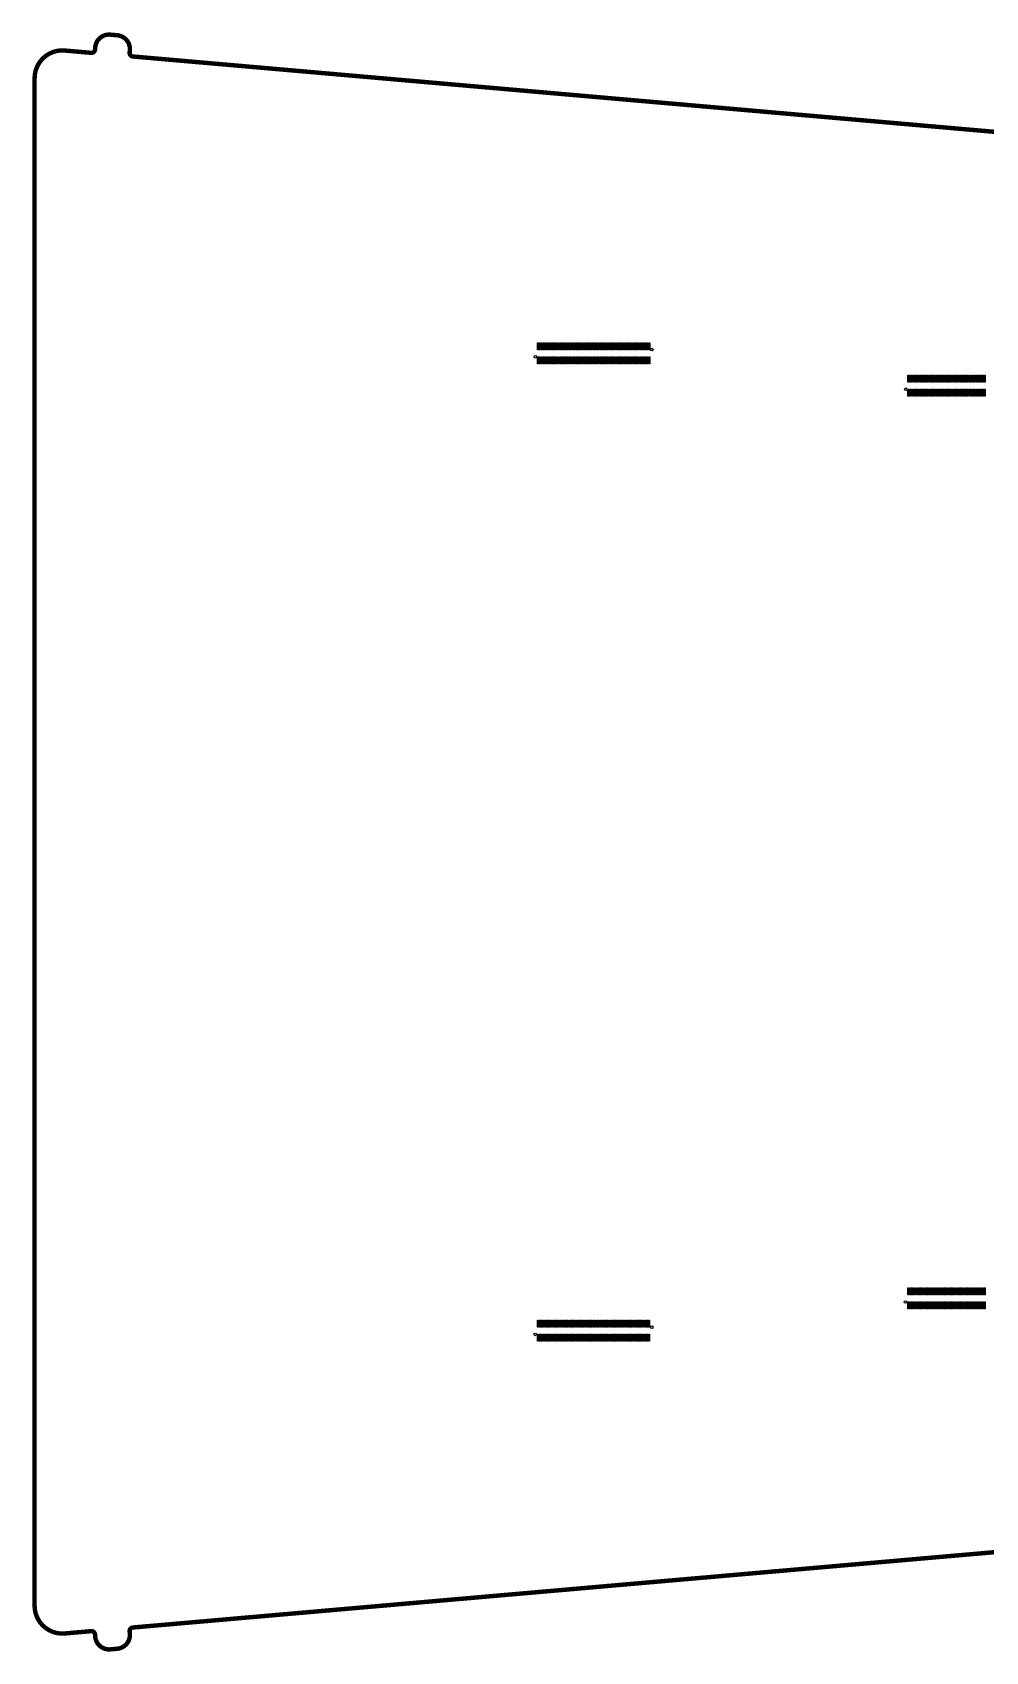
# Model space of a CAD drawing. Extents: x 120 to 1216, y -10 to 457.
# Drawn here: x 119.8 to 394, y -9.6 to 456.6 of the extents above; entities that cross this region are included whole.
import ezdxf

# ---------------------------------------------------------------- set-up
doc = ezdxf.new("R2010")
doc.units = 0
doc.header["$MEASUREMENT"] = 0
doc.layers.get('0').update_dxf_attribs({"linetype": 'CONTINUOUS'})
doc.layers.add('BG_OUTLINE50', color=1, linetype='CONTINUOUS')
doc.layers.add('PIN_TOP', color=5, linetype='CONTINUOUS')

# ---------------------------------------------------------------- blocks, each defined once
blk = doc.blocks.new('OUTLINE')
at = {"layer": 'BG_OUTLINE50', "const_width": 1.27}
for points in [[(136.7033, 450.6994, 0.414198), (137.7866, 451.6084)], [(137.8476, 452.3052, -0.414198), (142.181, 455.9414)], [(144.1734, 455.7671, -0.414198), (147.8095, 451.4337)], [(120.407, 443.3946, -0.44), (129.1043, 451.3642)], [(147.7486, 450.7368, 0.414198), (148.6576, 449.6535)], [(129.1043, -4.3627, -0.44), (120.407, 3.6069)], [(137.7866, -4.6069, 0.414198), (136.7033, -3.6979)], [(147.8095, -4.4322, -0.414198), (144.1734, -8.7656)], [(148.6576, -2.652, 0.414198), (147.7486, -3.7353)], [(142.181, -8.9399, -0.414198), (137.8476, -5.3037)]]:
    blk.add_lwpolyline(points, format="xyb", dxfattribs=at)
for points in [[(137.7866, 451.6084), (137.8476, 452.3052)], [(142.181, 455.9414), (144.1734, 455.7671)], [(129.1043, 451.3642), (136.7033, 450.6994)], [(147.8095, 451.4337), (147.7486, 450.7368)], [(148.6576, 449.6535), (482.7033, 420.4283)], [(120.407, 3.6069), (120.407, 443.3946)], [(482.7033, 26.5732), (148.6576, -2.652)], [(136.7033, -3.6979), (129.1043, -4.3627)], [(137.8476, -5.3037), (137.7866, -4.6069)], [(147.7486, -3.7353), (147.8095, -4.4322)], [(144.1734, -8.7656), (142.181, -8.9399)]]:
    blk.add_lwpolyline(points, dxfattribs=at)
blk = doc.blocks.new('CONNECTORS')
at = {"layer": 'PIN_TOP'}
for points in [[(265.3822, 367.2212), (265.3822, 365.1912), (265.1322, 365.1912), (265.1322, 367.2212)], [(265.8822, 367.2212), (265.8822, 365.1912), (265.6322, 365.1912), (265.6322, 367.2212)], [(266.3822, 367.2212), (266.3822, 365.1912), (266.1322, 365.1912), (266.1322, 367.2212)], [(266.8822, 367.2212), (266.8822, 365.1912), (266.6322, 365.1912), (266.6322, 367.2212)], [(267.3822, 367.2212), (267.3822, 365.1912), (267.1322, 365.1912), (267.1322, 367.2212)], [(267.8822, 367.2212), (267.8822, 365.1912), (267.6322, 365.1912), (267.6322, 367.2212)], [(268.3822, 367.2212), (268.3822, 365.1912), (268.1322, 365.1912), (268.1322, 367.2212)], [(268.8822, 367.2212), (268.8822, 365.1912), (268.6322, 365.1912), (268.6322, 367.2212)], [(269.3822, 367.2212), (269.3822, 365.1912), (269.1322, 365.1912), (269.1322, 367.2212)], [(269.8822, 367.2212), (269.8822, 365.1912), (269.6322, 365.1912), (269.6322, 367.2212)], [(270.3822, 367.2212), (270.3822, 365.1912), (270.1322, 365.1912), (270.1322, 367.2212)], [(270.8822, 367.2212), (270.8822, 365.1912), (270.6322, 365.1912), (270.6322, 367.2212)], [(271.3822, 367.2212), (271.3822, 365.1912), (271.1322, 365.1912), (271.1322, 367.2212)], [(271.8822, 367.2212), (271.8822, 365.1912), (271.6322, 365.1912), (271.6322, 367.2212)], [(272.3822, 367.2212), (272.3822, 365.1912), (272.1322, 365.1912), (272.1322, 367.2212)], [(272.8822, 367.2212), (272.8822, 365.1912), (272.6322, 365.1912), (272.6322, 367.2212)], [(273.3822, 367.2212), (273.3822, 365.1912), (273.1322, 365.1912), (273.1322, 367.2212)], [(273.8822, 367.2212), (273.8822, 365.1912), (273.6322, 365.1912), (273.6322, 367.2212)], [(274.3822, 367.2212), (274.3822, 365.1912), (274.1322, 365.1912), (274.1322, 367.2212)], [(274.8822, 367.2212), (274.8822, 365.1912), (274.6322, 365.1912), (274.6322, 367.2212)], [(275.3822, 367.2212), (275.3822, 365.1912), (275.1322, 365.1912), (275.1322, 367.2212)], [(275.8822, 367.2212), (275.8822, 365.1912), (275.6322, 365.1912), (275.6322, 367.2212)], [(276.3822, 367.2212), (276.3822, 365.1912), (276.1322, 365.1912), (276.1322, 367.2212)], [(276.8822, 367.2212), (276.8822, 365.1912), (276.6322, 365.1912), (276.6322, 367.2212)], [(277.3822, 367.2212), (277.3822, 365.1912), (277.1322, 365.1912), (277.1322, 367.2212)], [(277.8822, 367.2212), (277.8822, 365.1912), (277.6322, 365.1912), (277.6322, 367.2212)], [(278.3822, 367.2212), (278.3822, 365.1912), (278.1322, 365.1912), (278.1322, 367.2212)], [(278.8822, 367.2212), (278.8822, 365.1912), (278.6322, 365.1912), (278.6322, 367.2212)], [(279.3822, 367.2212), (279.3822, 365.1912), (279.1322, 365.1912), (279.1322, 367.2212)], [(279.8822, 367.2212), (279.8822, 365.1912), (279.6322, 365.1912), (279.6322, 367.2212)], [(280.3822, 367.2212), (280.3822, 365.1912), (280.1322, 365.1912), (280.1322, 367.2212)], [(280.8822, 367.2212), (280.8822, 365.1912), (280.6322, 365.1912), (280.6322, 367.2212)], [(281.3822, 367.2212), (281.3822, 365.1912), (281.1322, 365.1912), (281.1322, 367.2212)], [(281.8822, 367.2212), (281.8822, 365.1912), (281.6322, 365.1912), (281.6322, 367.2212)], [(282.3822, 367.2212), (282.3822, 365.1912), (282.1322, 365.1912), (282.1322, 367.2212)], [(282.8822, 367.2212), (282.8822, 365.1912), (282.6322, 365.1912), (282.6322, 367.2212)], [(283.3822, 367.2212), (283.3822, 365.1912), (283.1322, 365.1912), (283.1322, 367.2212)], [(283.8822, 367.2212), (283.8822, 365.1912), (283.6322, 365.1912), (283.6322, 367.2212)], [(284.3822, 367.2212), (284.3822, 365.1912), (284.1322, 365.1912), (284.1322, 367.2212)], [(284.8822, 367.2212), (284.8822, 365.1912), (284.6322, 365.1912), (284.6322, 367.2212)], [(285.3822, 367.2212), (285.3822, 365.1912), (285.1322, 365.1912), (285.1322, 367.2212)], [(285.8822, 367.2212), (285.8822, 365.1912), (285.6322, 365.1912), (285.6322, 367.2212)], [(286.3822, 367.2212), (286.3822, 365.1912), (286.1322, 365.1912), (286.1322, 367.2212)], [(286.8822, 367.2212), (286.8822, 365.1912), (286.6322, 365.1912), (286.6322, 367.2212)], [(287.3822, 367.2212), (287.3822, 365.1912), (287.1322, 365.1912), (287.1322, 367.2212)], [(287.8822, 367.2212), (287.8822, 365.1912), (287.6322, 365.1912), (287.6322, 367.2212)], [(288.3822, 367.2212), (288.3822, 365.1912), (288.1322, 365.1912), (288.1322, 367.2212)], [(288.8822, 367.2212), (288.8822, 365.1912), (288.6322, 365.1912), (288.6322, 367.2212)], [(289.3822, 367.2212), (289.3822, 365.1912), (289.1322, 365.1912), (289.1322, 367.2212)], [(289.8822, 367.2212), (289.8822, 365.1912), (289.6322, 365.1912), (289.6322, 367.2212)], [(290.3822, 367.2212), (290.3822, 365.1912), (290.1322, 365.1912), (290.1322, 367.2212)], [(290.8822, 367.2212), (290.8822, 365.1912), (290.6322, 365.1912), (290.6322, 367.2212)], [(291.3822, 367.2212), (291.3822, 365.1912), (291.1322, 365.1912), (291.1322, 367.2212)], [(291.8822, 367.2212), (291.8822, 365.1912), (291.6322, 365.1912), (291.6322, 367.2212)], [(292.3822, 367.2212), (292.3822, 365.1912), (292.1322, 365.1912), (292.1322, 367.2212)], [(292.8822, 367.2212), (292.8822, 365.1912), (292.6322, 365.1912), (292.6322, 367.2212)], [(293.3822, 367.2212), (293.3822, 365.1912), (293.1322, 365.1912), (293.1322, 367.2212)], [(293.8822, 367.2212), (293.8822, 365.1912), (293.6322, 365.1912), (293.6322, 367.2212)], [(294.3822, 367.2212), (294.3822, 365.1912), (294.1322, 365.1912), (294.1322, 367.2212)], [(294.8822, 367.2212), (294.8822, 365.1912), (294.6322, 365.1912), (294.6322, 367.2212)], [(295.3822, 367.2212), (295.3822, 365.1912), (295.1322, 365.1912), (295.1322, 367.2212)], [(295.8822, 367.2212), (295.8822, 365.1912), (295.6322, 365.1912), (295.6322, 367.2212)], [(296.3822, 367.2212), (296.3822, 365.1912), (296.1322, 365.1912), (296.1322, 367.2212)], [(296.8822, 367.2212), (296.8822, 365.1912), (296.6322, 365.1912), (296.6322, 367.2212)], [(297.3822, 367.2212), (297.3822, 365.1912), (297.1322, 365.1912), (297.1322, 367.2212)], [(265.3822, 363.2212), (265.3822, 361.1912), (265.1322, 361.1912), (265.1322, 363.2212)], [(265.8822, 363.2212), (265.8822, 361.1912), (265.6322, 361.1912), (265.6322, 363.2212)], [(266.3822, 363.2212), (266.3822, 361.1912), (266.1322, 361.1912), (266.1322, 363.2212)], [(266.8822, 363.2212), (266.8822, 361.1912), (266.6322, 361.1912), (266.6322, 363.2212)], [(267.3822, 363.2212), (267.3822, 361.1912), (267.1322, 361.1912), (267.1322, 363.2212)], [(267.8822, 363.2212), (267.8822, 361.1912), (267.6322, 361.1912), (267.6322, 363.2212)], [(268.3822, 363.2212), (268.3822, 361.1912), (268.1322, 361.1912), (268.1322, 363.2212)], [(268.8822, 363.2212), (268.8822, 361.1912), (268.6322, 361.1912), (268.6322, 363.2212)], [(269.3822, 363.2212), (269.3822, 361.1912), (269.1322, 361.1912), (269.1322, 363.2212)], [(269.8822, 363.2212), (269.8822, 361.1912), (269.6322, 361.1912), (269.6322, 363.2212)], [(270.3822, 363.2212), (270.3822, 361.1912), (270.1322, 361.1912), (270.1322, 363.2212)], [(270.8822, 363.2212), (270.8822, 361.1912), (270.6322, 361.1912), (270.6322, 363.2212)], [(271.3822, 363.2212), (271.3822, 361.1912), (271.1322, 361.1912), (271.1322, 363.2212)], [(271.8822, 363.2212), (271.8822, 361.1912), (271.6322, 361.1912), (271.6322, 363.2212)], [(272.3822, 363.2212), (272.3822, 361.1912), (272.1322, 361.1912), (272.1322, 363.2212)], [(272.8822, 363.2212), (272.8822, 361.1912), (272.6322, 361.1912), (272.6322, 363.2212)], [(273.3822, 363.2212), (273.3822, 361.1912), (273.1322, 361.1912), (273.1322, 363.2212)], [(273.8822, 363.2212), (273.8822, 361.1912), (273.6322, 361.1912), (273.6322, 363.2212)], [(274.3822, 363.2212), (274.3822, 361.1912), (274.1322, 361.1912), (274.1322, 363.2212)], [(274.8822, 363.2212), (274.8822, 361.1912), (274.6322, 361.1912), (274.6322, 363.2212)], [(275.3822, 363.2212), (275.3822, 361.1912), (275.1322, 361.1912), (275.1322, 363.2212)], [(275.8822, 363.2212), (275.8822, 361.1912), (275.6322, 361.1912), (275.6322, 363.2212)], [(276.3822, 363.2212), (276.3822, 361.1912), (276.1322, 361.1912), (276.1322, 363.2212)], [(276.8822, 363.2212), (276.8822, 361.1912), (276.6322, 361.1912), (276.6322, 363.2212)], [(277.3822, 363.2212), (277.3822, 361.1912), (277.1322, 361.1912), (277.1322, 363.2212)], [(277.8822, 363.2212), (277.8822, 361.1912), (277.6322, 361.1912), (277.6322, 363.2212)], [(278.3822, 363.2212), (278.3822, 361.1912), (278.1322, 361.1912), (278.1322, 363.2212)], [(278.8822, 363.2212), (278.8822, 361.1912), (278.6322, 361.1912), (278.6322, 363.2212)], [(279.3822, 363.2212), (279.3822, 361.1912), (279.1322, 361.1912), (279.1322, 363.2212)], [(279.8822, 363.2212), (279.8822, 361.1912), (279.6322, 361.1912), (279.6322, 363.2212)], [(280.3822, 363.2212), (280.3822, 361.1912), (280.1322, 361.1912), (280.1322, 363.2212)], [(280.8822, 363.2212), (280.8822, 361.1912), (280.6322, 361.1912), (280.6322, 363.2212)], [(281.3822, 363.2212), (281.3822, 361.1912), (281.1322, 361.1912), (281.1322, 363.2212)], [(281.8822, 363.2212), (281.8822, 361.1912), (281.6322, 361.1912), (281.6322, 363.2212)], [(282.3822, 363.2212), (282.3822, 361.1912), (282.1322, 361.1912), (282.1322, 363.2212)], [(282.8822, 363.2212), (282.8822, 361.1912), (282.6322, 361.1912), (282.6322, 363.2212)], [(283.3822, 363.2212), (283.3822, 361.1912), (283.1322, 361.1912), (283.1322, 363.2212)], [(283.8822, 363.2212), (283.8822, 361.1912), (283.6322, 361.1912), (283.6322, 363.2212)], [(284.3822, 363.2212), (284.3822, 361.1912), (284.1322, 361.1912), (284.1322, 363.2212)], [(284.8822, 363.2212), (284.8822, 361.1912), (284.6322, 361.1912), (284.6322, 363.2212)], [(285.3822, 363.2212), (285.3822, 361.1912), (285.1322, 361.1912), (285.1322, 363.2212)], [(285.8822, 363.2212), (285.8822, 361.1912), (285.6322, 361.1912), (285.6322, 363.2212)], [(286.3822, 363.2212), (286.3822, 361.1912), (286.1322, 361.1912), (286.1322, 363.2212)], [(286.8822, 363.2212), (286.8822, 361.1912), (286.6322, 361.1912), (286.6322, 363.2212)], [(287.3822, 363.2212), (287.3822, 361.1912), (287.1322, 361.1912), (287.1322, 363.2212)], [(287.8822, 363.2212), (287.8822, 361.1912), (287.6322, 361.1912), (287.6322, 363.2212)], [(288.3822, 363.2212), (288.3822, 361.1912), (288.1322, 361.1912), (288.1322, 363.2212)], [(288.8822, 363.2212), (288.8822, 361.1912), (288.6322, 361.1912), (288.6322, 363.2212)], [(289.3822, 363.2212), (289.3822, 361.1912), (289.1322, 361.1912), (289.1322, 363.2212)], [(289.8822, 363.2212), (289.8822, 361.1912), (289.6322, 361.1912), (289.6322, 363.2212)], [(290.3822, 363.2212), (290.3822, 361.1912), (290.1322, 361.1912), (290.1322, 363.2212)], [(290.8822, 363.2212), (290.8822, 361.1912), (290.6322, 361.1912), (290.6322, 363.2212)], [(291.3822, 363.2212), (291.3822, 361.1912), (291.1322, 361.1912), (291.1322, 363.2212)], [(291.8822, 363.2212), (291.8822, 361.1912), (291.6322, 361.1912), (291.6322, 363.2212)], [(292.3822, 363.2212), (292.3822, 361.1912), (292.1322, 361.1912), (292.1322, 363.2212)], [(292.8822, 363.2212), (292.8822, 361.1912), (292.6322, 361.1912), (292.6322, 363.2212)], [(293.3822, 363.2212), (293.3822, 361.1912), (293.1322, 361.1912), (293.1322, 363.2212)], [(293.8822, 363.2212), (293.8822, 361.1912), (293.6322, 361.1912), (293.6322, 363.2212)], [(294.3822, 363.2212), (294.3822, 361.1912), (294.1322, 361.1912), (294.1322, 363.2212)], [(294.8822, 363.2212), (294.8822, 361.1912), (294.6322, 361.1912), (294.6322, 363.2212)], [(295.3822, 363.2212), (295.3822, 361.1912), (295.1322, 361.1912), (295.1322, 363.2212)], [(295.8822, 363.2212), (295.8822, 361.1912), (295.6322, 361.1912), (295.6322, 363.2212)], [(296.3822, 363.2212), (296.3822, 361.1912), (296.1322, 361.1912), (296.1322, 363.2212)], [(296.8822, 363.2212), (296.8822, 361.1912), (296.6322, 361.1912), (296.6322, 363.2212)], [(297.3822, 363.2212), (297.3822, 361.1912), (297.1322, 361.1912), (297.1322, 363.2212)], [(371.9358, 357.8992), (371.9358, 355.8692), (371.6858, 355.8692), (371.6858, 357.8992)], [(372.4358, 357.8992), (372.4358, 355.8692), (372.1858, 355.8692), (372.1858, 357.8992)], [(372.9358, 357.8992), (372.9358, 355.8692), (372.6858, 355.8692), (372.6858, 357.8992)], [(373.4358, 357.8992), (373.4358, 355.8692), (373.1858, 355.8692), (373.1858, 357.8992)], [(373.9358, 357.8992), (373.9358, 355.8692), (373.6858, 355.8692), (373.6858, 357.8992)], [(374.4358, 357.8992), (374.4358, 355.8692), (374.1858, 355.8692), (374.1858, 357.8992)], [(374.9358, 357.8992), (374.9358, 355.8692), (374.6858, 355.8692), (374.6858, 357.8992)], [(375.4358, 357.8992), (375.4358, 355.8692), (375.1858, 355.8692), (375.1858, 357.8992)], [(375.9358, 357.8992), (375.9358, 355.8692), (375.6858, 355.8692), (375.6858, 357.8992)], [(376.4358, 357.8992), (376.4358, 355.8692), (376.1858, 355.8692), (376.1858, 357.8992)], [(376.9358, 357.8992), (376.9358, 355.8692), (376.6858, 355.8692), (376.6858, 357.8992)], [(377.4358, 357.8992), (377.4358, 355.8692), (377.1858, 355.8692), (377.1858, 357.8992)], [(377.9358, 357.8992), (377.9358, 355.8692), (377.6858, 355.8692), (377.6858, 357.8992)], [(378.4358, 357.8992), (378.4358, 355.8692), (378.1858, 355.8692), (378.1858, 357.8992)], [(378.9358, 357.8992), (378.9358, 355.8692), (378.6858, 355.8692), (378.6858, 357.8992)], [(379.4358, 357.8992), (379.4358, 355.8692), (379.1858, 355.8692), (379.1858, 357.8992)], [(379.9358, 357.8992), (379.9358, 355.8692), (379.6858, 355.8692), (379.6858, 357.8992)], [(380.4358, 357.8992), (380.4358, 355.8692), (380.1858, 355.8692), (380.1858, 357.8992)], [(380.9358, 357.8992), (380.9358, 355.8692), (380.6858, 355.8692), (380.6858, 357.8992)], [(381.4358, 357.8992), (381.4358, 355.8692), (381.1858, 355.8692), (381.1858, 357.8992)], [(381.9358, 357.8992), (381.9358, 355.8692), (381.6858, 355.8692), (381.6858, 357.8992)], [(382.4358, 357.8992), (382.4358, 355.8692), (382.1858, 355.8692), (382.1858, 357.8992)], [(382.9358, 357.8992), (382.9358, 355.8692), (382.6858, 355.8692), (382.6858, 357.8992)], [(383.4358, 357.8992), (383.4358, 355.8692), (383.1858, 355.8692), (383.1858, 357.8992)], [(383.9358, 357.8992), (383.9358, 355.8692), (383.6858, 355.8692), (383.6858, 357.8992)], [(384.4358, 357.8992), (384.4358, 355.8692), (384.1858, 355.8692), (384.1858, 357.8992)], [(384.9358, 357.8992), (384.9358, 355.8692), (384.6858, 355.8692), (384.6858, 357.8992)], [(385.4358, 357.8992), (385.4358, 355.8692), (385.1858, 355.8692), (385.1858, 357.8992)], [(385.9358, 357.8992), (385.9358, 355.8692), (385.6858, 355.8692), (385.6858, 357.8992)], [(386.4358, 357.8992), (386.4358, 355.8692), (386.1858, 355.8692), (386.1858, 357.8992)], [(386.9358, 357.8992), (386.9358, 355.8692), (386.6858, 355.8692), (386.6858, 357.8992)], [(387.4358, 357.8992), (387.4358, 355.8692), (387.1858, 355.8692), (387.1858, 357.8992)], [(387.9358, 357.8992), (387.9358, 355.8692), (387.6858, 355.8692), (387.6858, 357.8992)], [(388.4358, 357.8992), (388.4358, 355.8692), (388.1858, 355.8692), (388.1858, 357.8992)], [(388.9358, 357.8992), (388.9358, 355.8692), (388.6858, 355.8692), (388.6858, 357.8992)], [(389.4358, 357.8992), (389.4358, 355.8692), (389.1858, 355.8692), (389.1858, 357.8992)], [(389.9358, 357.8992), (389.9358, 355.8692), (389.6858, 355.8692), (389.6858, 357.8992)], [(390.4358, 357.8992), (390.4358, 355.8692), (390.1858, 355.8692), (390.1858, 357.8992)], [(390.9358, 357.8992), (390.9358, 355.8692), (390.6858, 355.8692), (390.6858, 357.8992)], [(391.4358, 357.8992), (391.4358, 355.8692), (391.1858, 355.8692), (391.1858, 357.8992)], [(391.9358, 357.8992), (391.9358, 355.8692), (391.6858, 355.8692), (391.6858, 357.8992)], [(392.4358, 357.8992), (392.4358, 355.8692), (392.1858, 355.8692), (392.1858, 357.8992)], [(392.9358, 357.8992), (392.9358, 355.8692), (392.6858, 355.8692), (392.6858, 357.8992)], [(393.4358, 357.8992), (393.4358, 355.8692), (393.1858, 355.8692), (393.1858, 357.8992)], [(393.9358, 357.8992), (393.9358, 355.8692), (393.6858, 355.8692), (393.6858, 357.8992)], [(371.9358, 353.8992), (371.9358, 351.8692), (371.6858, 351.8692), (371.6858, 353.8992)], [(372.4358, 353.8992), (372.4358, 351.8692), (372.1858, 351.8692), (372.1858, 353.8992)], [(372.9358, 353.8992), (372.9358, 351.8692), (372.6858, 351.8692), (372.6858, 353.8992)], [(373.4358, 353.8992), (373.4358, 351.8692), (373.1858, 351.8692), (373.1858, 353.8992)], [(373.9358, 353.8992), (373.9358, 351.8692), (373.6858, 351.8692), (373.6858, 353.8992)], [(374.4358, 353.8992), (374.4358, 351.8692), (374.1858, 351.8692), (374.1858, 353.8992)], [(374.9358, 353.8992), (374.9358, 351.8692), (374.6858, 351.8692), (374.6858, 353.8992)], [(375.4358, 353.8992), (375.4358, 351.8692), (375.1858, 351.8692), (375.1858, 353.8992)], [(375.9358, 353.8992), (375.9358, 351.8692), (375.6858, 351.8692), (375.6858, 353.8992)], [(376.4358, 353.8992), (376.4358, 351.8692), (376.1858, 351.8692), (376.1858, 353.8992)], [(376.9358, 353.8992), (376.9358, 351.8692), (376.6858, 351.8692), (376.6858, 353.8992)], [(377.4358, 353.8992), (377.4358, 351.8692), (377.1858, 351.8692), (377.1858, 353.8992)], [(377.9358, 353.8992), (377.9358, 351.8692), (377.6858, 351.8692), (377.6858, 353.8992)], [(378.4358, 353.8992), (378.4358, 351.8692), (378.1858, 351.8692), (378.1858, 353.8992)], [(378.9358, 353.8992), (378.9358, 351.8692), (378.6858, 351.8692), (378.6858, 353.8992)], [(379.4358, 353.8992), (379.4358, 351.8692), (379.1858, 351.8692), (379.1858, 353.8992)], [(379.9358, 353.8992), (379.9358, 351.8692), (379.6858, 351.8692), (379.6858, 353.8992)], [(380.4358, 353.8992), (380.4358, 351.8692), (380.1858, 351.8692), (380.1858, 353.8992)], [(380.9358, 353.8992), (380.9358, 351.8692), (380.6858, 351.8692), (380.6858, 353.8992)], [(381.4358, 353.8992), (381.4358, 351.8692), (381.1858, 351.8692), (381.1858, 353.8992)], [(381.9358, 353.8992), (381.9358, 351.8692), (381.6858, 351.8692), (381.6858, 353.8992)], [(382.4358, 353.8992), (382.4358, 351.8692), (382.1858, 351.8692), (382.1858, 353.8992)], [(382.9358, 353.8992), (382.9358, 351.8692), (382.6858, 351.8692), (382.6858, 353.8992)], [(383.4358, 353.8992), (383.4358, 351.8692), (383.1858, 351.8692), (383.1858, 353.8992)], [(383.9358, 353.8992), (383.9358, 351.8692), (383.6858, 351.8692), (383.6858, 353.8992)], [(384.4358, 353.8992), (384.4358, 351.8692), (384.1858, 351.8692), (384.1858, 353.8992)], [(384.9358, 353.8992), (384.9358, 351.8692), (384.6858, 351.8692), (384.6858, 353.8992)], [(385.4358, 353.8992), (385.4358, 351.8692), (385.1858, 351.8692), (385.1858, 353.8992)], [(385.9358, 353.8992), (385.9358, 351.8692), (385.6858, 351.8692), (385.6858, 353.8992)], [(386.4358, 353.8992), (386.4358, 351.8692), (386.1858, 351.8692), (386.1858, 353.8992)], [(386.9358, 353.8992), (386.9358, 351.8692), (386.6858, 351.8692), (386.6858, 353.8992)], [(387.4358, 353.8992), (387.4358, 351.8692), (387.1858, 351.8692), (387.1858, 353.8992)], [(387.9358, 353.8992), (387.9358, 351.8692), (387.6858, 351.8692), (387.6858, 353.8992)], [(388.4358, 353.8992), (388.4358, 351.8692), (388.1858, 351.8692), (388.1858, 353.8992)], [(388.9358, 353.8992), (388.9358, 351.8692), (388.6858, 351.8692), (388.6858, 353.8992)], [(389.4358, 353.8992), (389.4358, 351.8692), (389.1858, 351.8692), (389.1858, 353.8992)], [(389.9358, 353.8992), (389.9358, 351.8692), (389.6858, 351.8692), (389.6858, 353.8992)], [(390.4358, 353.8992), (390.4358, 351.8692), (390.1858, 351.8692), (390.1858, 353.8992)], [(390.9358, 353.8992), (390.9358, 351.8692), (390.6858, 351.8692), (390.6858, 353.8992)], [(391.4358, 353.8992), (391.4358, 351.8692), (391.1858, 351.8692), (391.1858, 353.8992)], [(391.9358, 353.8992), (391.9358, 351.8692), (391.6858, 351.8692), (391.6858, 353.8992)], [(392.4358, 353.8992), (392.4358, 351.8692), (392.1858, 351.8692), (392.1858, 353.8992)], [(392.9358, 353.8992), (392.9358, 351.8692), (392.6858, 351.8692), (392.6858, 353.8992)], [(393.4358, 353.8992), (393.4358, 351.8692), (393.1858, 351.8692), (393.1858, 353.8992)], [(393.9358, 353.8992), (393.9358, 351.8692), (393.6858, 351.8692), (393.6858, 353.8992)], [(371.6458, 93.1012), (371.6458, 95.1312), (371.8958, 95.1312), (371.8958, 93.1012)], [(372.1458, 93.1012), (372.1458, 95.1312), (372.3958, 95.1312), (372.3958, 93.1012)], [(372.6458, 93.1012), (372.6458, 95.1312), (372.8958, 95.1312), (372.8958, 93.1012)], [(373.1458, 93.1012), (373.1458, 95.1312), (373.3958, 95.1312), (373.3958, 93.1012)], [(373.6458, 93.1012), (373.6458, 95.1312), (373.8958, 95.1312), (373.8958, 93.1012)], [(374.1458, 93.1012), (374.1458, 95.1312), (374.3958, 95.1312), (374.3958, 93.1012)], [(374.6458, 93.1012), (374.6458, 95.1312), (374.8958, 95.1312), (374.8958, 93.1012)], [(375.1458, 93.1012), (375.1458, 95.1312), (375.3958, 95.1312), (375.3958, 93.1012)], [(375.6458, 93.1012), (375.6458, 95.1312), (375.8958, 95.1312), (375.8958, 93.1012)], [(376.1458, 93.1012), (376.1458, 95.1312), (376.3958, 95.1312), (376.3958, 93.1012)], [(376.6458, 93.1012), (376.6458, 95.1312), (376.8958, 95.1312), (376.8958, 93.1012)], [(377.1458, 93.1012), (377.1458, 95.1312), (377.3958, 95.1312), (377.3958, 93.1012)], [(377.6458, 93.1012), (377.6458, 95.1312), (377.8958, 95.1312), (377.8958, 93.1012)], [(378.1458, 93.1012), (378.1458, 95.1312), (378.3958, 95.1312), (378.3958, 93.1012)], [(378.6458, 93.1012), (378.6458, 95.1312), (378.8958, 95.1312), (378.8958, 93.1012)], [(379.1458, 93.1012), (379.1458, 95.1312), (379.3958, 95.1312), (379.3958, 93.1012)], [(379.6458, 93.1012), (379.6458, 95.1312), (379.8958, 95.1312), (379.8958, 93.1012)], [(380.1458, 93.1012), (380.1458, 95.1312), (380.3958, 95.1312), (380.3958, 93.1012)], [(380.6458, 93.1012), (380.6458, 95.1312), (380.8958, 95.1312), (380.8958, 93.1012)], [(381.1458, 93.1012), (381.1458, 95.1312), (381.3958, 95.1312), (381.3958, 93.1012)], [(381.6458, 93.1012), (381.6458, 95.1312), (381.8958, 95.1312), (381.8958, 93.1012)], [(382.1458, 93.1012), (382.1458, 95.1312), (382.3958, 95.1312), (382.3958, 93.1012)], [(382.6458, 93.1012), (382.6458, 95.1312), (382.8958, 95.1312), (382.8958, 93.1012)], [(383.1458, 93.1012), (383.1458, 95.1312), (383.3958, 95.1312), (383.3958, 93.1012)], [(383.6458, 93.1012), (383.6458, 95.1312), (383.8958, 95.1312), (383.8958, 93.1012)], [(384.1458, 93.1012), (384.1458, 95.1312), (384.3958, 95.1312), (384.3958, 93.1012)], [(384.6458, 93.1012), (384.6458, 95.1312), (384.8958, 95.1312), (384.8958, 93.1012)], [(385.1458, 93.1012), (385.1458, 95.1312), (385.3958, 95.1312), (385.3958, 93.1012)], [(385.6458, 93.1012), (385.6458, 95.1312), (385.8958, 95.1312), (385.8958, 93.1012)], [(386.1458, 93.1012), (386.1458, 95.1312), (386.3958, 95.1312), (386.3958, 93.1012)], [(386.6458, 93.1012), (386.6458, 95.1312), (386.8958, 95.1312), (386.8958, 93.1012)], [(387.1458, 93.1012), (387.1458, 95.1312), (387.3958, 95.1312), (387.3958, 93.1012)], [(387.6458, 93.1012), (387.6458, 95.1312), (387.8958, 95.1312), (387.8958, 93.1012)], [(388.1458, 93.1012), (388.1458, 95.1312), (388.3958, 95.1312), (388.3958, 93.1012)], [(388.6458, 93.1012), (388.6458, 95.1312), (388.8958, 95.1312), (388.8958, 93.1012)], [(389.1458, 93.1012), (389.1458, 95.1312), (389.3958, 95.1312), (389.3958, 93.1012)], [(389.6458, 93.1012), (389.6458, 95.1312), (389.8958, 95.1312), (389.8958, 93.1012)], [(390.1458, 93.1012), (390.1458, 95.1312), (390.3958, 95.1312), (390.3958, 93.1012)], [(390.6458, 93.1012), (390.6458, 95.1312), (390.8958, 95.1312), (390.8958, 93.1012)], [(391.1458, 93.1012), (391.1458, 95.1312), (391.3958, 95.1312), (391.3958, 93.1012)], [(391.6458, 93.1012), (391.6458, 95.1312), (391.8958, 95.1312), (391.8958, 93.1012)], [(392.1458, 93.1012), (392.1458, 95.1312), (392.3958, 95.1312), (392.3958, 93.1012)], [(392.6458, 93.1012), (392.6458, 95.1312), (392.8958, 95.1312), (392.8958, 93.1012)], [(393.1458, 93.1012), (393.1458, 95.1312), (393.3958, 95.1312), (393.3958, 93.1012)], [(393.6458, 93.1012), (393.6458, 95.1312), (393.8958, 95.1312), (393.8958, 93.1012)], [(371.6458, 89.1012), (371.6458, 91.1312), (371.8958, 91.1312), (371.8958, 89.1012)], [(372.1458, 89.1012), (372.1458, 91.1312), (372.3958, 91.1312), (372.3958, 89.1012)], [(372.6458, 89.1012), (372.6458, 91.1312), (372.8958, 91.1312), (372.8958, 89.1012)], [(373.1458, 89.1012), (373.1458, 91.1312), (373.3958, 91.1312), (373.3958, 89.1012)], [(373.6458, 89.1012), (373.6458, 91.1312), (373.8958, 91.1312), (373.8958, 89.1012)], [(374.1458, 89.1012), (374.1458, 91.1312), (374.3958, 91.1312), (374.3958, 89.1012)], [(374.6458, 89.1012), (374.6458, 91.1312), (374.8958, 91.1312), (374.8958, 89.1012)], [(375.1458, 89.1012), (375.1458, 91.1312), (375.3958, 91.1312), (375.3958, 89.1012)], [(375.6458, 89.1012), (375.6458, 91.1312), (375.8958, 91.1312), (375.8958, 89.1012)], [(376.1458, 89.1012), (376.1458, 91.1312), (376.3958, 91.1312), (376.3958, 89.1012)], [(376.6458, 89.1012), (376.6458, 91.1312), (376.8958, 91.1312), (376.8958, 89.1012)], [(377.1458, 89.1012), (377.1458, 91.1312), (377.3958, 91.1312), (377.3958, 89.1012)], [(377.6458, 89.1012), (377.6458, 91.1312), (377.8958, 91.1312), (377.8958, 89.1012)], [(378.1458, 89.1012), (378.1458, 91.1312), (378.3958, 91.1312), (378.3958, 89.1012)], [(378.6458, 89.1012), (378.6458, 91.1312), (378.8958, 91.1312), (378.8958, 89.1012)], [(379.1458, 89.1012), (379.1458, 91.1312), (379.3958, 91.1312), (379.3958, 89.1012)], [(379.6458, 89.1012), (379.6458, 91.1312), (379.8958, 91.1312), (379.8958, 89.1012)], [(380.1458, 89.1012), (380.1458, 91.1312), (380.3958, 91.1312), (380.3958, 89.1012)], [(380.6458, 89.1012), (380.6458, 91.1312), (380.8958, 91.1312), (380.8958, 89.1012)], [(381.1458, 89.1012), (381.1458, 91.1312), (381.3958, 91.1312), (381.3958, 89.1012)], [(381.6458, 89.1012), (381.6458, 91.1312), (381.8958, 91.1312), (381.8958, 89.1012)], [(382.1458, 89.1012), (382.1458, 91.1312), (382.3958, 91.1312), (382.3958, 89.1012)], [(382.6458, 89.1012), (382.6458, 91.1312), (382.8958, 91.1312), (382.8958, 89.1012)], [(383.1458, 89.1012), (383.1458, 91.1312), (383.3958, 91.1312), (383.3958, 89.1012)], [(383.6458, 89.1012), (383.6458, 91.1312), (383.8958, 91.1312), (383.8958, 89.1012)], [(384.1458, 89.1012), (384.1458, 91.1312), (384.3958, 91.1312), (384.3958, 89.1012)], [(384.6458, 89.1012), (384.6458, 91.1312), (384.8958, 91.1312), (384.8958, 89.1012)], [(385.1458, 89.1012), (385.1458, 91.1312), (385.3958, 91.1312), (385.3958, 89.1012)], [(385.6458, 89.1012), (385.6458, 91.1312), (385.8958, 91.1312), (385.8958, 89.1012)], [(386.1458, 89.1012), (386.1458, 91.1312), (386.3958, 91.1312), (386.3958, 89.1012)], [(386.6458, 89.1012), (386.6458, 91.1312), (386.8958, 91.1312), (386.8958, 89.1012)], [(387.1458, 89.1012), (387.1458, 91.1312), (387.3958, 91.1312), (387.3958, 89.1012)], [(387.6458, 89.1012), (387.6458, 91.1312), (387.8958, 91.1312), (387.8958, 89.1012)], [(388.1458, 89.1012), (388.1458, 91.1312), (388.3958, 91.1312), (388.3958, 89.1012)], [(388.6458, 89.1012), (388.6458, 91.1312), (388.8958, 91.1312), (388.8958, 89.1012)], [(389.1458, 89.1012), (389.1458, 91.1312), (389.3958, 91.1312), (389.3958, 89.1012)], [(389.6458, 89.1012), (389.6458, 91.1312), (389.8958, 91.1312), (389.8958, 89.1012)], [(390.1458, 89.1012), (390.1458, 91.1312), (390.3958, 91.1312), (390.3958, 89.1012)], [(390.6458, 89.1012), (390.6458, 91.1312), (390.8958, 91.1312), (390.8958, 89.1012)], [(391.1458, 89.1012), (391.1458, 91.1312), (391.3958, 91.1312), (391.3958, 89.1012)], [(391.6458, 89.1012), (391.6458, 91.1312), (391.8958, 91.1312), (391.8958, 89.1012)], [(392.1458, 89.1012), (392.1458, 91.1312), (392.3958, 91.1312), (392.3958, 89.1012)], [(392.6458, 89.1012), (392.6458, 91.1312), (392.8958, 91.1312), (392.8958, 89.1012)], [(393.1458, 89.1012), (393.1458, 91.1312), (393.3958, 91.1312), (393.3958, 89.1012)], [(393.6458, 89.1012), (393.6458, 91.1312), (393.8958, 91.1312), (393.8958, 89.1012)], [(265.0922, 83.7792), (265.0922, 85.8092), (265.3422, 85.8092), (265.3422, 83.7792)], [(265.5922, 83.7792), (265.5922, 85.8092), (265.8422, 85.8092), (265.8422, 83.7792)], [(266.0922, 83.7792), (266.0922, 85.8092), (266.3422, 85.8092), (266.3422, 83.7792)], [(266.5922, 83.7792), (266.5922, 85.8092), (266.8422, 85.8092), (266.8422, 83.7792)], [(267.0922, 83.7792), (267.0922, 85.8092), (267.3422, 85.8092), (267.3422, 83.7792)], [(267.5922, 83.7792), (267.5922, 85.8092), (267.8422, 85.8092), (267.8422, 83.7792)], [(268.0922, 83.7792), (268.0922, 85.8092), (268.3422, 85.8092), (268.3422, 83.7792)], [(268.5922, 83.7792), (268.5922, 85.8092), (268.8422, 85.8092), (268.8422, 83.7792)], [(269.0922, 83.7792), (269.0922, 85.8092), (269.3422, 85.8092), (269.3422, 83.7792)], [(269.5922, 83.7792), (269.5922, 85.8092), (269.8422, 85.8092), (269.8422, 83.7792)], [(270.0922, 83.7792), (270.0922, 85.8092), (270.3422, 85.8092), (270.3422, 83.7792)], [(270.5922, 83.7792), (270.5922, 85.8092), (270.8422, 85.8092), (270.8422, 83.7792)], [(271.0922, 83.7792), (271.0922, 85.8092), (271.3422, 85.8092), (271.3422, 83.7792)], [(271.5922, 83.7792), (271.5922, 85.8092), (271.8422, 85.8092), (271.8422, 83.7792)], [(272.0922, 83.7792), (272.0922, 85.8092), (272.3422, 85.8092), (272.3422, 83.7792)], [(272.5922, 83.7792), (272.5922, 85.8092), (272.8422, 85.8092), (272.8422, 83.7792)], [(273.0922, 83.7792), (273.0922, 85.8092), (273.3422, 85.8092), (273.3422, 83.7792)], [(273.5922, 83.7792), (273.5922, 85.8092), (273.8422, 85.8092), (273.8422, 83.7792)], [(274.0922, 83.7792), (274.0922, 85.8092), (274.3422, 85.8092), (274.3422, 83.7792)], [(274.5922, 83.7792), (274.5922, 85.8092), (274.8422, 85.8092), (274.8422, 83.7792)], [(275.0922, 83.7792), (275.0922, 85.8092), (275.3422, 85.8092), (275.3422, 83.7792)], [(275.5922, 83.7792), (275.5922, 85.8092), (275.8422, 85.8092), (275.8422, 83.7792)], [(276.0922, 83.7792), (276.0922, 85.8092), (276.3422, 85.8092), (276.3422, 83.7792)], [(276.5922, 83.7792), (276.5922, 85.8092), (276.8422, 85.8092), (276.8422, 83.7792)], [(277.0922, 83.7792), (277.0922, 85.8092), (277.3422, 85.8092), (277.3422, 83.7792)], [(277.5922, 83.7792), (277.5922, 85.8092), (277.8422, 85.8092), (277.8422, 83.7792)], [(278.0922, 83.7792), (278.0922, 85.8092), (278.3422, 85.8092), (278.3422, 83.7792)], [(278.5922, 83.7792), (278.5922, 85.8092), (278.8422, 85.8092), (278.8422, 83.7792)], [(279.0922, 83.7792), (279.0922, 85.8092), (279.3422, 85.8092), (279.3422, 83.7792)], [(279.5922, 83.7792), (279.5922, 85.8092), (279.8422, 85.8092), (279.8422, 83.7792)], [(280.0922, 83.7792), (280.0922, 85.8092), (280.3422, 85.8092), (280.3422, 83.7792)], [(280.5922, 83.7792), (280.5922, 85.8092), (280.8422, 85.8092), (280.8422, 83.7792)], [(281.0922, 83.7792), (281.0922, 85.8092), (281.3422, 85.8092), (281.3422, 83.7792)], [(281.5922, 83.7792), (281.5922, 85.8092), (281.8422, 85.8092), (281.8422, 83.7792)], [(282.0922, 83.7792), (282.0922, 85.8092), (282.3422, 85.8092), (282.3422, 83.7792)], [(282.5922, 83.7792), (282.5922, 85.8092), (282.8422, 85.8092), (282.8422, 83.7792)], [(283.0922, 83.7792), (283.0922, 85.8092), (283.3422, 85.8092), (283.3422, 83.7792)], [(283.5922, 83.7792), (283.5922, 85.8092), (283.8422, 85.8092), (283.8422, 83.7792)], [(284.0922, 83.7792), (284.0922, 85.8092), (284.3422, 85.8092), (284.3422, 83.7792)], [(284.5922, 83.7792), (284.5922, 85.8092), (284.8422, 85.8092), (284.8422, 83.7792)], [(285.0922, 83.7792), (285.0922, 85.8092), (285.3422, 85.8092), (285.3422, 83.7792)], [(285.5922, 83.7792), (285.5922, 85.8092), (285.8422, 85.8092), (285.8422, 83.7792)], [(286.0922, 83.7792), (286.0922, 85.8092), (286.3422, 85.8092), (286.3422, 83.7792)], [(286.5922, 83.7792), (286.5922, 85.8092), (286.8422, 85.8092), (286.8422, 83.7792)], [(287.0922, 83.7792), (287.0922, 85.8092), (287.3422, 85.8092), (287.3422, 83.7792)], [(287.5922, 83.7792), (287.5922, 85.8092), (287.8422, 85.8092), (287.8422, 83.7792)], [(288.0922, 83.7792), (288.0922, 85.8092), (288.3422, 85.8092), (288.3422, 83.7792)], [(288.5922, 83.7792), (288.5922, 85.8092), (288.8422, 85.8092), (288.8422, 83.7792)], [(289.0922, 83.7792), (289.0922, 85.8092), (289.3422, 85.8092), (289.3422, 83.7792)], [(289.5922, 83.7792), (289.5922, 85.8092), (289.8422, 85.8092), (289.8422, 83.7792)], [(290.0922, 83.7792), (290.0922, 85.8092), (290.3422, 85.8092), (290.3422, 83.7792)], [(290.5922, 83.7792), (290.5922, 85.8092), (290.8422, 85.8092), (290.8422, 83.7792)], [(291.0922, 83.7792), (291.0922, 85.8092), (291.3422, 85.8092), (291.3422, 83.7792)], [(291.5922, 83.7792), (291.5922, 85.8092), (291.8422, 85.8092), (291.8422, 83.7792)], [(292.0922, 83.7792), (292.0922, 85.8092), (292.3422, 85.8092), (292.3422, 83.7792)], [(292.5922, 83.7792), (292.5922, 85.8092), (292.8422, 85.8092), (292.8422, 83.7792)], [(293.0922, 83.7792), (293.0922, 85.8092), (293.3422, 85.8092), (293.3422, 83.7792)], [(293.5922, 83.7792), (293.5922, 85.8092), (293.8422, 85.8092), (293.8422, 83.7792)], [(294.0922, 83.7792), (294.0922, 85.8092), (294.3422, 85.8092), (294.3422, 83.7792)], [(294.5922, 83.7792), (294.5922, 85.8092), (294.8422, 85.8092), (294.8422, 83.7792)], [(295.0922, 83.7792), (295.0922, 85.8092), (295.3422, 85.8092), (295.3422, 83.7792)], [(295.5922, 83.7792), (295.5922, 85.8092), (295.8422, 85.8092), (295.8422, 83.7792)], [(296.0922, 83.7792), (296.0922, 85.8092), (296.3422, 85.8092), (296.3422, 83.7792)], [(296.5922, 83.7792), (296.5922, 85.8092), (296.8422, 85.8092), (296.8422, 83.7792)], [(297.0922, 83.7792), (297.0922, 85.8092), (297.3422, 85.8092), (297.3422, 83.7792)], [(265.0922, 79.7792), (265.0922, 81.8092), (265.3422, 81.8092), (265.3422, 79.7792)], [(265.5922, 79.7792), (265.5922, 81.8092), (265.8422, 81.8092), (265.8422, 79.7792)], [(266.0922, 79.7792), (266.0922, 81.8092), (266.3422, 81.8092), (266.3422, 79.7792)], [(266.5922, 79.7792), (266.5922, 81.8092), (266.8422, 81.8092), (266.8422, 79.7792)], [(267.0922, 79.7792), (267.0922, 81.8092), (267.3422, 81.8092), (267.3422, 79.7792)], [(267.5922, 79.7792), (267.5922, 81.8092), (267.8422, 81.8092), (267.8422, 79.7792)], [(268.0922, 79.7792), (268.0922, 81.8092), (268.3422, 81.8092), (268.3422, 79.7792)], [(268.5922, 79.7792), (268.5922, 81.8092), (268.8422, 81.8092), (268.8422, 79.7792)], [(269.0922, 79.7792), (269.0922, 81.8092), (269.3422, 81.8092), (269.3422, 79.7792)], [(269.5922, 79.7792), (269.5922, 81.8092), (269.8422, 81.8092), (269.8422, 79.7792)], [(270.0922, 79.7792), (270.0922, 81.8092), (270.3422, 81.8092), (270.3422, 79.7792)], [(270.5922, 79.7792), (270.5922, 81.8092), (270.8422, 81.8092), (270.8422, 79.7792)], [(271.0922, 79.7792), (271.0922, 81.8092), (271.3422, 81.8092), (271.3422, 79.7792)], [(271.5922, 79.7792), (271.5922, 81.8092), (271.8422, 81.8092), (271.8422, 79.7792)], [(272.0922, 79.7792), (272.0922, 81.8092), (272.3422, 81.8092), (272.3422, 79.7792)], [(272.5922, 79.7792), (272.5922, 81.8092), (272.8422, 81.8092), (272.8422, 79.7792)], [(273.0922, 79.7792), (273.0922, 81.8092), (273.3422, 81.8092), (273.3422, 79.7792)], [(273.5922, 79.7792), (273.5922, 81.8092), (273.8422, 81.8092), (273.8422, 79.7792)], [(274.0922, 79.7792), (274.0922, 81.8092), (274.3422, 81.8092), (274.3422, 79.7792)], [(274.5922, 79.7792), (274.5922, 81.8092), (274.8422, 81.8092), (274.8422, 79.7792)], [(275.0922, 79.7792), (275.0922, 81.8092), (275.3422, 81.8092), (275.3422, 79.7792)], [(275.5922, 79.7792), (275.5922, 81.8092), (275.8422, 81.8092), (275.8422, 79.7792)], [(276.0922, 79.7792), (276.0922, 81.8092), (276.3422, 81.8092), (276.3422, 79.7792)], [(276.5922, 79.7792), (276.5922, 81.8092), (276.8422, 81.8092), (276.8422, 79.7792)], [(277.0922, 79.7792), (277.0922, 81.8092), (277.3422, 81.8092), (277.3422, 79.7792)], [(277.5922, 79.7792), (277.5922, 81.8092), (277.8422, 81.8092), (277.8422, 79.7792)], [(278.0922, 79.7792), (278.0922, 81.8092), (278.3422, 81.8092), (278.3422, 79.7792)], [(278.5922, 79.7792), (278.5922, 81.8092), (278.8422, 81.8092), (278.8422, 79.7792)], [(279.0922, 79.7792), (279.0922, 81.8092), (279.3422, 81.8092), (279.3422, 79.7792)], [(279.5922, 79.7792), (279.5922, 81.8092), (279.8422, 81.8092), (279.8422, 79.7792)], [(280.0922, 79.7792), (280.0922, 81.8092), (280.3422, 81.8092), (280.3422, 79.7792)], [(280.5922, 79.7792), (280.5922, 81.8092), (280.8422, 81.8092), (280.8422, 79.7792)], [(281.0922, 79.7792), (281.0922, 81.8092), (281.3422, 81.8092), (281.3422, 79.7792)], [(281.5922, 79.7792), (281.5922, 81.8092), (281.8422, 81.8092), (281.8422, 79.7792)], [(282.0922, 79.7792), (282.0922, 81.8092), (282.3422, 81.8092), (282.3422, 79.7792)], [(282.5922, 79.7792), (282.5922, 81.8092), (282.8422, 81.8092), (282.8422, 79.7792)], [(283.0922, 79.7792), (283.0922, 81.8092), (283.3422, 81.8092), (283.3422, 79.7792)], [(283.5922, 79.7792), (283.5922, 81.8092), (283.8422, 81.8092), (283.8422, 79.7792)], [(284.0922, 79.7792), (284.0922, 81.8092), (284.3422, 81.8092), (284.3422, 79.7792)], [(284.5922, 79.7792), (284.5922, 81.8092), (284.8422, 81.8092), (284.8422, 79.7792)], [(285.0922, 79.7792), (285.0922, 81.8092), (285.3422, 81.8092), (285.3422, 79.7792)], [(285.5922, 79.7792), (285.5922, 81.8092), (285.8422, 81.8092), (285.8422, 79.7792)], [(286.0922, 79.7792), (286.0922, 81.8092), (286.3422, 81.8092), (286.3422, 79.7792)], [(286.5922, 79.7792), (286.5922, 81.8092), (286.8422, 81.8092), (286.8422, 79.7792)], [(287.0922, 79.7792), (287.0922, 81.8092), (287.3422, 81.8092), (287.3422, 79.7792)], [(287.5922, 79.7792), (287.5922, 81.8092), (287.8422, 81.8092), (287.8422, 79.7792)], [(288.0922, 79.7792), (288.0922, 81.8092), (288.3422, 81.8092), (288.3422, 79.7792)], [(288.5922, 79.7792), (288.5922, 81.8092), (288.8422, 81.8092), (288.8422, 79.7792)], [(289.0922, 79.7792), (289.0922, 81.8092), (289.3422, 81.8092), (289.3422, 79.7792)], [(289.5922, 79.7792), (289.5922, 81.8092), (289.8422, 81.8092), (289.8422, 79.7792)], [(290.0922, 79.7792), (290.0922, 81.8092), (290.3422, 81.8092), (290.3422, 79.7792)], [(290.5922, 79.7792), (290.5922, 81.8092), (290.8422, 81.8092), (290.8422, 79.7792)], [(291.0922, 79.7792), (291.0922, 81.8092), (291.3422, 81.8092), (291.3422, 79.7792)], [(291.5922, 79.7792), (291.5922, 81.8092), (291.8422, 81.8092), (291.8422, 79.7792)], [(292.0922, 79.7792), (292.0922, 81.8092), (292.3422, 81.8092), (292.3422, 79.7792)], [(292.5922, 79.7792), (292.5922, 81.8092), (292.8422, 81.8092), (292.8422, 79.7792)], [(293.0922, 79.7792), (293.0922, 81.8092), (293.3422, 81.8092), (293.3422, 79.7792)], [(293.5922, 79.7792), (293.5922, 81.8092), (293.8422, 81.8092), (293.8422, 79.7792)], [(294.0922, 79.7792), (294.0922, 81.8092), (294.3422, 81.8092), (294.3422, 79.7792)], [(294.5922, 79.7792), (294.5922, 81.8092), (294.8422, 81.8092), (294.8422, 79.7792)], [(295.0922, 79.7792), (295.0922, 81.8092), (295.3422, 81.8092), (295.3422, 79.7792)], [(295.5922, 79.7792), (295.5922, 81.8092), (295.8422, 81.8092), (295.8422, 79.7792)], [(296.0922, 79.7792), (296.0922, 81.8092), (296.3422, 81.8092), (296.3422, 79.7792)], [(296.5922, 79.7792), (296.5922, 81.8092), (296.8422, 81.8092), (296.8422, 79.7792)], [(297.0922, 79.7792), (297.0922, 81.8092), (297.3422, 81.8092), (297.3422, 79.7792)]]:
    blk.add_lwpolyline(points, close=True, dxfattribs=at)
for centre in [(298.0072, 365.2562), (264.5072, 363.1562), (371.0608, 353.8342), (371.0208, 91.0662), (297.9672, 83.8442), (264.4672, 81.7442)]:
    blk.add_circle(centre, 0.38, dxfattribs=at)

msp = doc.modelspace()

# ---------------------------------------------------------------- block references
at = {"linetype": 'Continuous'}
for name in ['OUTLINE', 'CONNECTORS']:
    msp.add_blockref(name, (0, 0), dxfattribs=at)

doc.saveas('drawing.dxf')
